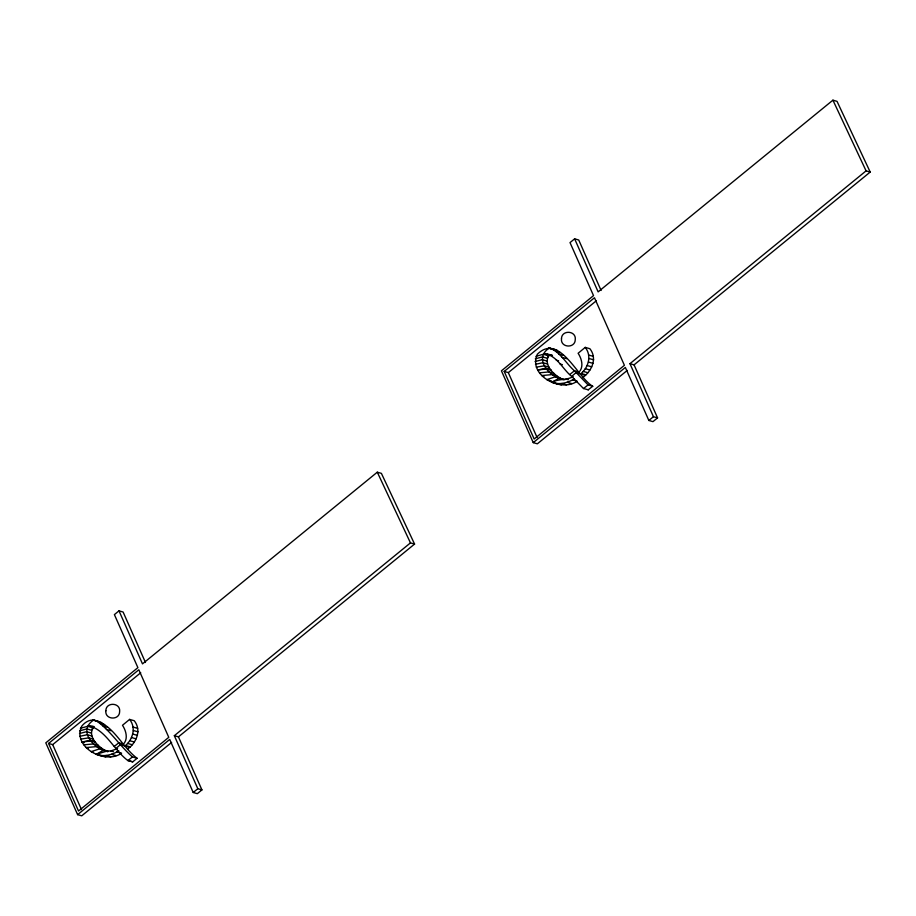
<?xml version="1.0" encoding="UTF-8"?>
<svg xmlns="http://www.w3.org/2000/svg" width="916" height="916" viewBox="0 0 916 916"><rect width="100%" height="100%" fill="white"/><g stroke="black" fill="none" stroke-linecap="round" stroke-linejoin="round"><path stroke-width="1.37" d="M117.58 748.635L110.389 751.097L103.29 750.307L96.249 754.315C103.096 756.902 110.653 755.265 116.927 751.899L121.576 753.227C104.882 764.986 71.929 746.964 81.753 726.182C85.119 721.739 91.554 718.144 96.947 721.201C110.653 731.025 119.801 745.887 132.465 756.948L137.114 758.276L132.728 761.86L127.862 760.543C114.214 750.513 106.119 730.247 89.15 725.861L80.368 728.323M564.851 379.762L558.92 378.285L551.879 382.293C558.726 384.892 566.283 383.254 572.557 379.888L577.206 381.216C560.512 392.975 527.559 374.953 537.383 354.171C559.436 332.714 577.229 377.312 592.744 386.266L588.141 389.861M137.114 758.276C121.748 746.952 113.527 724.235 93.569 720.091C76.978 730.968 94.737 749.689 107.939 751.635C99.512 748.612 86.196 736.052 93.798 727.201L89.15 725.861M557.226 350.519L549.199 348.08C532.608 358.957 550.367 377.678 563.569 379.625C555.142 376.602 541.825 364.041 549.428 355.179L552.142 355.305M125.011 746.025C132.706 739.601 136.427 727.968 129.603 719.404L122.492 725.277C126.042 730.682 128.366 738.8 123.431 744.135L118.782 742.796L114.26 746.46M127.931 748.853C136.518 742.555 141.728 730.063 134.251 720.732L129.603 719.404M580.641 374.003C588.335 367.591 592.057 355.958 585.232 347.382L578.122 353.267C581.671 358.671 583.996 366.789 579.061 372.125L574.412 370.785C566.18 363.652 560.489 352.236 549.863 348.137M582.69 377.587C591.656 371.289 597.69 358.477 589.881 348.721L585.232 347.382M116.034 748.429L120.362 744.685L129.66 747.353M535.997 356.313L544.78 353.851C556.848 355.374 562.905 369.503 571.664 376.419L575.992 372.675L585.29 375.342M145.472 662.474L123.11 612.025L119 610.846L114.397 614.613L137.892 667.649L45.8 742.842L77.62 814.645L81.73 815.824L171.636 742.418M601.102 290.464L578.74 240.015L574.63 238.836L570.027 242.603L593.522 295.628L501.43 370.831L533.249 442.634L537.36 443.813L627.265 370.408M414.57 544.07L410.46 542.89L174.326 735.697L178.437 736.865L414.57 544.07L381.4 473.366L377.289 472.187L142.495 663.882L119 610.846M870.2 172.059L866.089 170.88L629.956 363.675L634.067 364.854L870.2 172.059L837.029 101.355L832.919 100.176L598.137 291.872L574.63 238.836M48.582 743.46L138.831 669.768L168.773 737.334L78.524 811.015L48.582 743.46L52.693 744.639L81.49 809.595M504.212 371.438L594.461 297.757L624.403 365.312L534.154 439.004L504.212 371.438L508.323 372.617L537.12 437.585M52.693 744.639L140.743 672.745M508.323 372.617L596.385 300.734M127.862 760.543L132.465 756.948M592.744 386.266L588.095 384.926L583.492 388.521L571.664 376.419M77.62 814.645L169.712 739.452L193.219 792.489L197.329 793.668L201.932 789.901L178.437 736.865M533.249 442.634L625.342 367.442L648.849 420.467L652.959 421.646L657.562 417.891L634.067 364.854M193.219 792.489L197.822 788.722L201.932 789.901M648.849 420.467L653.452 416.711L657.562 417.891M569.889 374.438L574.412 370.785L588.095 384.926M572.557 379.888L574.435 378.812M116.927 751.899L118.805 750.834M573.21 376.625C566.58 380.403 558.668 378.629 551.879 382.293M96.249 754.315L106.897 751.109M535.31 358.809L542.421 356.897L547.07 358.225L548.375 355.729L543.726 354.389M79.681 730.819L86.791 728.907L91.44 730.247L92.745 727.739L88.096 726.399M535.127 361.511L542.215 359.69L546.863 361.019M79.497 733.521L86.585 731.701L91.234 733.029M535.471 364.293L542.913 362.702L547.562 364.041M79.841 736.304L87.283 734.724L91.932 736.052M84.375 742.658L82.051 741.994L90.421 740.346L95.069 741.674M536.318 367.133L544.402 365.839L549.05 367.167M80.688 739.143L88.772 737.849L93.421 739.178M82.051 741.994L90.89 740.964L95.539 742.292M539.535 372.812L549.153 371.919L553.802 373.247M83.906 744.822L93.524 743.929L98.172 745.258M553.046 349.34L554.512 349.477M97.417 721.35L98.882 721.487M588.622 355.03L593.27 356.358M589.022 358.5L593.671 359.839M548.398 348.011L557.409 350.61M555.577 351.24L560.226 352.568M588.427 362.049L593.076 363.389M558.76 354.045L563.409 355.385M562.046 357.366L566.695 358.694M547.493 353.977L552.462 355.488M587.087 365.507L591.736 366.835M544.78 353.851L549.428 355.179M556.298 360.183L558.623 360.847M585.278 368.679L589.927 370.007M560.1 364.007L562.424 364.683M583.229 371.404L587.877 372.732M581.225 373.499L585.874 374.839M550.699 369.663L546.05 368.335L537.681 369.984L546.52 368.942L551.169 370.282M556.802 375.949L552.153 374.61L541.78 375.537L544.104 376.213M566.019 379.087L568.344 379.751M560.077 378.102L555.428 376.774L546.795 379.625L551.443 380.953M567.141 382.281L571.79 383.609M583.492 388.521L588.358 389.838M561.851 383.506L566.5 384.835M556.745 383.529L561.394 384.857M132.992 727.041L137.64 728.369M133.393 730.521L138.041 731.85M92.768 720.022L101.779 722.621M99.936 723.251L104.584 724.59M132.797 734.071L137.446 735.399M103.13 726.056L107.779 727.396M106.416 729.376L111.065 730.705M91.863 725.987L94.188 726.651M131.457 737.517L136.106 738.846M129.648 740.689L134.297 742.017M127.599 743.414L132.248 744.742M125.595 745.51L130.244 746.849M101.172 747.96L96.523 746.62L86.15 747.559L88.474 748.223M111.099 751.005L113.424 751.67M104.447 750.124L99.798 748.784L91.165 751.635L93.489 752.311M111.512 754.292L116.16 755.62M128.08 760.52L132.728 761.86M106.222 755.517L110.87 756.856M101.115 755.54L105.764 756.868M554.489 382.556L556.527 383.632M98.859 754.578L100.897 755.643M832.919 100.176L866.089 170.88M377.289 472.187L410.46 542.89M629.956 363.675L653.452 416.711M174.326 735.697L197.822 788.722M105.855 710.782C104.71 719.919 119.63 720.674 119.63 711.583C120.775 702.435 105.855 701.69 105.855 710.782M561.485 338.76C560.34 347.908 575.259 348.664 575.259 339.573C576.404 330.424 561.485 329.668 561.485 338.76"/></g></svg>
